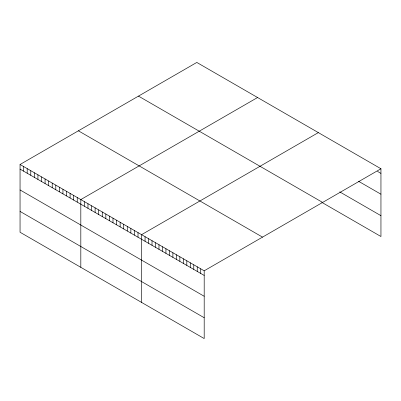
<?xml version="1.0" encoding="UTF-8"?>
<svg xmlns="http://www.w3.org/2000/svg" width="401" height="401" viewBox="0 0 401 401"><rect width="100%" height="100%" fill="white"/><g stroke="black" fill="none" stroke-linecap="round" stroke-linejoin="round"><path stroke-width="0.6" d="M380.95 168.756L204.194 270.805L204.194 338.559L20.05 232.244L20.05 164.49L196.806 62.441L380.95 168.756L380.95 236.51L321.818 202.375M257.572 97.523L80.817 199.573L80.817 267.327M318.339 132.611L141.588 234.655L141.588 302.414M377.471 171.372L380.95 173.382M358.589 181.307L380.95 194.214M339.707 191.868L380.95 215.678M138.475 96.115L322.62 202.43M78.38 130.811L262.525 237.126M20.05 164.49L204.194 270.805M20.05 169.112L204.194 275.427M20.05 189.949L204.194 296.264M20.05 211.412L204.194 317.727M200.721 268.795L200.721 273.422M197.242 266.785L197.242 271.412M193.763 264.78L193.763 269.407M190.285 262.77L190.285 267.397M186.806 260.765L186.806 265.387M183.327 258.755L183.327 263.382M179.849 256.745L179.849 261.372M176.37 254.74L176.37 259.362M172.891 252.73L172.891 257.357M169.412 250.72L169.412 255.347M165.934 248.715L165.934 253.337M162.455 246.705L162.455 251.332M158.976 244.695L158.976 249.322M155.498 242.69L155.498 247.317M152.024 240.68L152.024 245.307M148.545 238.675L148.545 243.297M145.067 236.665L145.067 241.292M138.014 232.595L138.014 237.217M134.435 230.53L134.435 235.156M130.861 228.465L130.861 233.091M127.287 226.4L127.287 231.026M123.714 224.339L123.714 228.961M120.14 222.274L120.14 226.901M116.566 220.209L116.566 224.836M112.992 218.144L112.992 222.771M109.413 216.084L109.413 220.705M105.839 214.019L105.839 218.645M102.265 211.954L102.265 216.58M98.691 209.893L98.691 214.515M95.117 207.828L95.117 212.455M91.543 205.763L91.543 210.39M87.969 203.698L87.969 208.325M84.395 201.638L84.395 206.259M77.243 197.508L77.243 202.134M73.669 195.442L73.669 200.069M70.095 193.382L70.095 198.004M66.521 191.317L66.521 195.944M62.947 189.252L62.947 193.878M59.373 187.192L59.373 191.813M55.794 185.127L55.794 189.753M52.22 183.062L52.22 187.688M48.646 180.996L48.646 185.623M45.072 178.936L45.072 183.558M41.498 176.871L41.498 181.498M37.925 174.806L37.925 179.432M34.351 172.741L34.351 177.367M30.772 170.681L30.772 175.302M27.198 168.615L27.198 173.242M23.624 166.55L23.624 171.177"/></g></svg>
